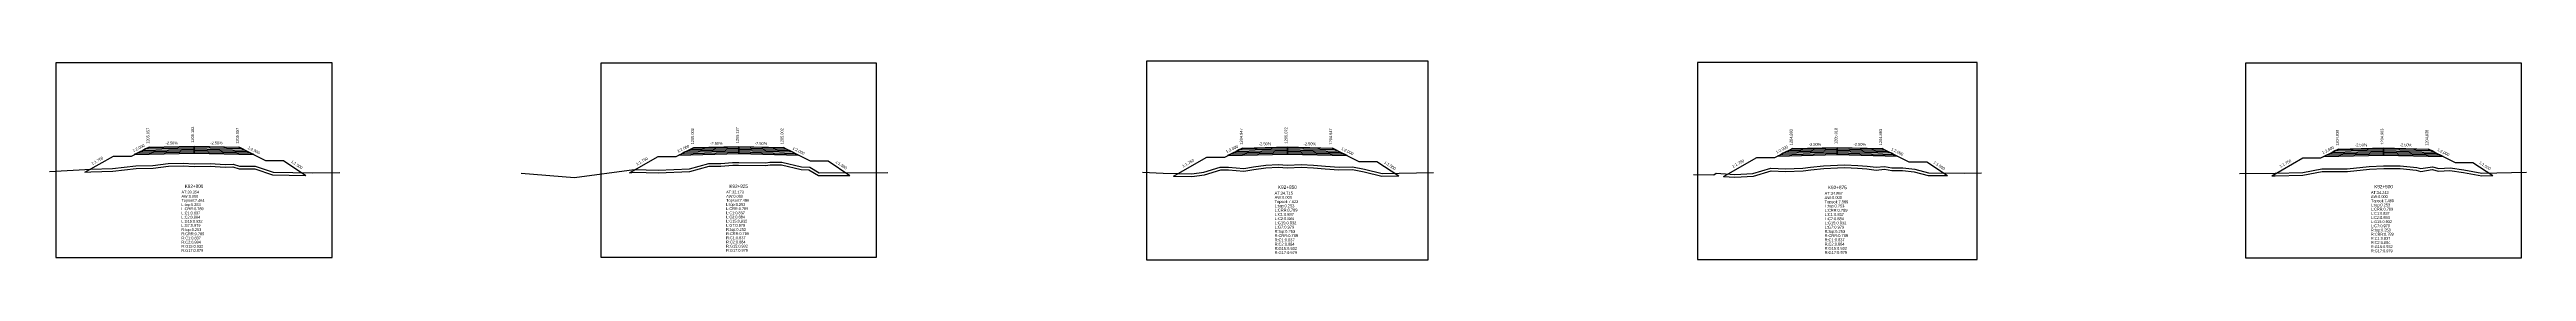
# Model space of a CAD drawing. Extents: x -7 to 78429, y 1189 to 1262.
# Drawn here: x 17469.2 to 17746, y 1192.4 to 1214.7 of the extents above; entities that cross this region are included whole.
import ezdxf
from ezdxf.enums import TextEntityAlignment as Align

# ---------------------------------------------------------------- set-up
doc = ezdxf.new("R2010")
doc.units = 0

msp = doc.modelspace()

# ---------------------------------------------------------------- linework, layer by layer
at = {"layer": 'A4_BORDER', "color": 7}
for points in [[(17469.877, 1192.688), (17500.743, 1192.688), (17500.743, 1214.513), (17469.877, 1214.513), (17469.877, 1192.688)], [(17530.795, 1192.712), (17561.572, 1192.712), (17561.572, 1214.474), (17530.795, 1214.474), (17530.795, 1192.712)], [(17591.772, 1192.428), (17623.25, 1192.428), (17623.25, 1214.685), (17591.772, 1214.685), (17591.772, 1192.428)], [(17653.331, 1192.445), (17684.608, 1192.445), (17684.608, 1214.559), (17653.331, 1214.559), (17653.331, 1192.445)], [(17714.577, 1192.646), (17745.444, 1192.646), (17745.444, 1214.472), (17714.577, 1214.472), (17714.577, 1192.646)]]:
    msp.add_lwpolyline(points, dxfattribs=at)
at = {"layer": 'CLEAR_GROUND', "color": 8}
for points in [[(17473.123, 1202.236), (17473.787, 1202.269), (17476.239, 1202.353), (17478.846, 1202.654), (17480.733, 1202.711), (17482.442, 1202.934), (17484.099, 1202.961), (17485.319, 1202.87), (17487.126, 1202.912), (17488.789, 1202.816), (17489.635, 1202.849), (17490.36, 1202.639), (17492.09, 1202.617), (17494.097, 1201.936), (17497.816, 1201.886)], [(17533.99, 1202.177), (17534.501, 1202.248), (17537.186, 1202.183), (17540.721, 1202.335), (17542.882, 1202.903), (17544.192, 1202.937), (17545.514, 1203.046), (17546.181, 1203.024), (17549.18, 1203.001), (17549.698, 1203.066), (17550.957, 1203.066), (17553.173, 1202.538), (17554.03, 1202.512), (17555.108, 1201.868), (17558.611, 1201.883)], [(17594.767, 1201.807), (17596.845, 1201.769), (17598.228, 1201.95), (17600.055, 1202.497), (17600.913, 1202.493), (17602.657, 1202.372), (17603.762, 1202.541), (17605.112, 1202.719), (17606.472, 1202.801), (17607.51, 1202.752), (17609.051, 1202.797), (17610.41, 1202.718), (17611.743, 1202.625), (17613.273, 1202.493), (17614.77, 1202.535), (17616.077, 1202.296), (17618.054, 1201.784), (17619.949, 1201.822)], [(17656.245, 1201.764), (17657.529, 1201.675), (17659.595, 1201.816), (17661.561, 1202.403), (17663.192, 1202.308), (17665.142, 1202.395), (17665.994, 1202.526), (17667.457, 1202.654), (17668.993, 1202.748), (17669.798, 1202.769), (17671.239, 1202.712), (17672.279, 1202.63), (17673.299, 1202.49), (17674.228, 1202.594), (17675.046, 1202.441), (17676.255, 1202.434), (17677.57, 1202.271), (17679.14, 1201.889), (17681.266, 1201.862)], [(17717.521, 1201.844), (17717.89, 1201.847), (17721.012, 1201.917), (17723.148, 1202.324), (17725.98, 1202.317), (17728.433, 1202.571), (17730.032, 1202.644), (17731.858, 1202.662), (17733.677, 1202.48), (17734.172, 1202.34), (17735.456, 1202.53), (17736.155, 1202.351), (17737.434, 1202.425), (17738.953, 1202.226), (17740.99, 1201.836), (17742.215, 1201.868)]]:
    msp.add_lwpolyline(points, dxfattribs=at)
at = {"layer": 'DESIGN_ROAD_TRIMMED', "color": 1}
for points in [[(17473.123, 1202.236), (17476.31, 1204.057), (17478.31, 1204.057), (17480.31, 1205.057), (17480.31, 1205.057), (17480.205, 1205.004), (17480.205, 1205.004), (17479.889, 1204.846), (17479.889, 1204.846), (17479.573, 1204.689), (17479.573, 1204.689), (17479.257, 1204.531), (17479.257, 1204.531), (17478.941, 1204.373), (17478.941, 1204.373), (17478.626, 1204.215), (17485.31, 1204.382), (17485.31, 1204.532), (17485.31, 1204.532), (17485.31, 1204.682), (17485.31, 1204.682), (17485.31, 1204.832), (17485.31, 1204.832), (17485.31, 1204.982), (17485.31, 1204.982), (17485.31, 1205.132), (17485.31, 1205.132), (17485.31, 1205.182), (17485.31, 1205.182), (17485.31, 1205.182), (17485.31, 1205.182), (17485.31, 1205.182), (17485.31, 1205.132), (17485.31, 1205.132), (17485.31, 1204.982), (17485.31, 1204.982), (17485.31, 1204.832), (17485.31, 1204.832), (17485.31, 1204.682), (17485.31, 1204.682), (17485.31, 1204.532), (17485.31, 1204.532), (17485.31, 1204.382), (17491.994, 1204.215), (17491.678, 1204.373), (17491.678, 1204.373), (17491.362, 1204.531), (17491.362, 1204.531), (17491.047, 1204.689), (17491.047, 1204.689), (17490.731, 1204.846), (17490.731, 1204.846), (17490.415, 1205.004), (17490.415, 1205.004), (17490.31, 1205.057), (17490.31, 1205.057), (17493.31, 1203.557), (17495.31, 1203.557), (17497.816, 1201.886)], [(17533.99, 1202.177), (17537.183, 1204.002), (17539.183, 1204.002), (17541.183, 1205.002), (17541.183, 1205.002), (17541.078, 1204.949), (17541.078, 1204.949), (17540.762, 1204.791), (17540.762, 1204.791), (17540.446, 1204.634), (17540.446, 1204.634), (17540.13, 1204.476), (17540.13, 1204.476), (17539.815, 1204.318), (17539.815, 1204.318), (17539.499, 1204.16), (17546.183, 1204.327), (17546.183, 1204.477), (17546.183, 1204.477), (17546.183, 1204.627), (17546.183, 1204.627), (17546.183, 1204.777), (17546.183, 1204.777), (17546.183, 1204.927), (17546.183, 1204.927), (17546.183, 1205.077), (17546.183, 1205.077), (17546.183, 1205.127), (17546.183, 1205.127), (17546.183, 1205.127), (17546.183, 1205.127), (17546.183, 1205.127), (17546.183, 1205.077), (17546.183, 1205.077), (17546.183, 1204.927), (17546.183, 1204.927), (17546.183, 1204.777), (17546.183, 1204.777), (17546.183, 1204.627), (17546.183, 1204.627), (17546.183, 1204.477), (17546.183, 1204.477), (17546.183, 1204.327), (17552.867, 1204.16), (17552.552, 1204.318), (17552.552, 1204.318), (17552.236, 1204.476), (17552.236, 1204.476), (17551.92, 1204.634), (17551.92, 1204.634), (17551.604, 1204.791), (17551.604, 1204.791), (17551.288, 1204.949), (17551.288, 1204.949), (17551.183, 1205.002), (17551.183, 1205.002), (17554.183, 1203.502), (17556.183, 1203.502), (17558.611, 1201.883)], [(17594.767, 1201.807), (17598.511, 1203.947), (17600.511, 1203.947), (17602.511, 1204.947), (17602.511, 1204.947), (17602.406, 1204.894), (17602.406, 1204.894), (17602.09, 1204.736), (17602.09, 1204.736), (17601.774, 1204.579), (17601.774, 1204.579), (17601.458, 1204.421), (17601.458, 1204.421), (17601.143, 1204.263), (17601.143, 1204.263), (17600.827, 1204.105), (17607.511, 1204.272), (17607.511, 1204.422), (17607.511, 1204.422), (17607.511, 1204.572), (17607.511, 1204.572), (17607.511, 1204.722), (17607.511, 1204.722), (17607.511, 1204.872), (17607.511, 1204.872), (17607.511, 1205.022), (17607.511, 1205.022), (17607.511, 1205.072), (17607.511, 1205.072), (17607.511, 1205.072), (17607.511, 1205.072), (17607.511, 1205.072), (17607.511, 1205.022), (17607.511, 1205.022), (17607.511, 1204.872), (17607.511, 1204.872), (17607.511, 1204.722), (17607.511, 1204.722), (17607.511, 1204.572), (17607.511, 1204.572), (17607.511, 1204.422), (17607.511, 1204.422), (17607.511, 1204.272), (17614.195, 1204.105), (17613.879, 1204.263), (17613.879, 1204.263), (17613.564, 1204.421), (17613.564, 1204.421), (17613.248, 1204.579), (17613.248, 1204.579), (17612.932, 1204.736), (17612.932, 1204.736), (17612.616, 1204.894), (17612.616, 1204.894), (17612.511, 1204.947), (17612.511, 1204.947), (17615.511, 1203.447), (17617.511, 1203.447), (17619.949, 1201.822)], [(17656.245, 1201.764), (17659.97, 1203.893), (17661.97, 1203.893), (17663.97, 1204.893), (17663.97, 1204.893), (17663.864, 1204.84), (17663.864, 1204.84), (17663.549, 1204.682), (17663.549, 1204.682), (17663.233, 1204.525), (17663.233, 1204.525), (17662.917, 1204.367), (17662.917, 1204.367), (17662.601, 1204.209), (17662.601, 1204.209), (17662.285, 1204.051), (17668.97, 1204.218), (17668.97, 1204.368), (17668.97, 1204.368), (17668.97, 1204.518), (17668.97, 1204.518), (17668.97, 1204.668), (17668.97, 1204.668), (17668.97, 1204.818), (17668.97, 1204.818), (17668.97, 1204.968), (17668.97, 1204.968), (17668.97, 1205.018), (17668.97, 1205.018), (17668.97, 1205.018), (17668.97, 1205.018), (17668.97, 1205.018), (17668.97, 1204.968), (17668.97, 1204.968), (17668.97, 1204.818), (17668.97, 1204.818), (17668.97, 1204.668), (17668.97, 1204.668), (17668.97, 1204.518), (17668.97, 1204.518), (17668.97, 1204.368), (17668.97, 1204.368), (17668.97, 1204.218), (17675.654, 1204.051), (17675.338, 1204.209), (17675.338, 1204.209), (17675.022, 1204.367), (17675.022, 1204.367), (17674.706, 1204.525), (17674.706, 1204.525), (17674.391, 1204.682), (17674.391, 1204.682), (17674.075, 1204.84), (17674.075, 1204.84), (17673.97, 1204.893), (17673.97, 1204.893), (17676.97, 1203.393), (17678.97, 1203.393), (17681.266, 1201.862)], [(17717.521, 1201.844), (17721.011, 1203.838), (17723.011, 1203.838), (17725.011, 1204.838), (17725.011, 1204.838), (17724.905, 1204.785), (17724.905, 1204.785), (17724.589, 1204.627), (17724.589, 1204.627), (17724.274, 1204.47), (17724.274, 1204.47), (17723.958, 1204.312), (17723.958, 1204.312), (17723.642, 1204.154), (17723.642, 1204.154), (17723.326, 1203.996), (17730.011, 1204.163), (17730.011, 1204.313), (17730.011, 1204.313), (17730.011, 1204.463), (17730.011, 1204.463), (17730.011, 1204.613), (17730.011, 1204.613), (17730.011, 1204.763), (17730.011, 1204.763), (17730.011, 1204.913), (17730.011, 1204.913), (17730.011, 1204.963), (17730.011, 1204.963), (17730.011, 1204.963), (17730.011, 1204.963), (17730.011, 1204.963), (17730.011, 1204.913), (17730.011, 1204.913), (17730.011, 1204.763), (17730.011, 1204.763), (17730.011, 1204.613), (17730.011, 1204.613), (17730.011, 1204.463), (17730.011, 1204.463), (17730.011, 1204.313), (17730.011, 1204.313), (17730.011, 1204.163), (17736.695, 1203.996), (17736.379, 1204.154), (17736.379, 1204.154), (17736.063, 1204.312), (17736.063, 1204.312), (17735.747, 1204.47), (17735.747, 1204.47), (17735.432, 1204.627), (17735.432, 1204.627), (17735.116, 1204.785), (17735.116, 1204.785), (17735.011, 1204.838), (17735.011, 1204.838), (17738.011, 1203.338), (17740.011, 1203.338), (17742.215, 1201.868)]]:
    msp.add_lwpolyline(points, dxfattribs=at)
at = {"layer": 'FINISHED_ROAD', "color": 2}
for points in [[(17476.31, 1204.057), (17478.31, 1204.057), (17480.31, 1205.057), (17480.31, 1205.057), (17485.31, 1205.182), (17490.31, 1205.057), (17490.31, 1205.057), (17493.31, 1203.557), (17495.31, 1203.557)], [(17537.183, 1204.002), (17539.183, 1204.002), (17541.183, 1205.002), (17541.183, 1205.002), (17546.183, 1205.127), (17551.183, 1205.002), (17551.183, 1205.002), (17554.183, 1203.502), (17556.183, 1203.502)], [(17598.511, 1203.947), (17600.511, 1203.947), (17602.511, 1204.947), (17602.511, 1204.947), (17607.511, 1205.072), (17612.511, 1204.947), (17612.511, 1204.947), (17615.511, 1203.447), (17617.511, 1203.447)], [(17659.97, 1203.893), (17661.97, 1203.893), (17663.97, 1204.893), (17663.97, 1204.893), (17668.97, 1205.018), (17673.97, 1204.893), (17673.97, 1204.893), (17676.97, 1203.393), (17678.97, 1203.393)], [(17721.011, 1203.838), (17723.011, 1203.838), (17725.011, 1204.838), (17725.011, 1204.838), (17730.011, 1204.963), (17735.011, 1204.838), (17735.011, 1204.838), (17738.011, 1203.338), (17740.011, 1203.338)]]:
    msp.add_lwpolyline(points, dxfattribs=at)
at = {"layer": 'LAYER_0', "color": 4}
for points in [[(17480.31, 1205.057), (17480.205, 1205.004), (17485.31, 1205.132), (17485.31, 1205.182)], [(17541.183, 1205.002), (17541.078, 1204.949), (17546.183, 1205.077), (17546.183, 1205.127)], [(17602.511, 1204.947), (17602.406, 1204.894), (17607.511, 1205.022), (17607.511, 1205.072)], [(17663.97, 1204.893), (17663.864, 1204.84), (17668.97, 1204.968), (17668.97, 1205.018)], [(17725.011, 1204.838), (17724.905, 1204.785), (17730.011, 1204.913), (17730.011, 1204.963)]]:
    msp.add_lwpolyline(points, dxfattribs=at)
at = {"layer": 'LAYER_1', "color": 4}
for points in [[(17480.205, 1205.004), (17479.889, 1204.846), (17485.31, 1204.982), (17485.31, 1205.132)], [(17541.078, 1204.949), (17540.762, 1204.791), (17546.183, 1204.927), (17546.183, 1205.077)], [(17602.406, 1204.894), (17602.09, 1204.736), (17607.511, 1204.872), (17607.511, 1205.022)], [(17663.864, 1204.84), (17663.549, 1204.682), (17668.97, 1204.818), (17668.97, 1204.968)], [(17724.905, 1204.785), (17724.589, 1204.627), (17730.011, 1204.763), (17730.011, 1204.913)]]:
    msp.add_lwpolyline(points, dxfattribs=at)
at = {"layer": 'LAYER_10', "color": 6}
for points in [[(17491.362, 1204.531), (17491.678, 1204.373), (17485.31, 1204.532), (17485.31, 1204.682)], [(17552.236, 1204.476), (17552.552, 1204.318), (17546.183, 1204.477), (17546.183, 1204.627)], [(17613.564, 1204.421), (17613.879, 1204.263), (17607.511, 1204.422), (17607.511, 1204.572)], [(17675.022, 1204.367), (17675.338, 1204.209), (17668.97, 1204.368), (17668.97, 1204.518)], [(17736.063, 1204.312), (17736.379, 1204.154), (17730.011, 1204.313), (17730.011, 1204.463)]]:
    msp.add_lwpolyline(points, dxfattribs=at)
at = {"layer": 'LAYER_11', "color": 6}
for points in [[(17491.678, 1204.373), (17491.994, 1204.215), (17485.31, 1204.382), (17485.31, 1204.532)], [(17552.552, 1204.318), (17552.867, 1204.16), (17546.183, 1204.327), (17546.183, 1204.477)], [(17613.879, 1204.263), (17614.195, 1204.105), (17607.511, 1204.272), (17607.511, 1204.422)], [(17675.338, 1204.209), (17675.654, 1204.051), (17668.97, 1204.218), (17668.97, 1204.368)], [(17736.379, 1204.154), (17736.695, 1203.996), (17730.011, 1204.163), (17730.011, 1204.313)]]:
    msp.add_lwpolyline(points, dxfattribs=at)
at = {"layer": 'LAYER_2', "color": 4}
for points in [[(17479.889, 1204.846), (17479.573, 1204.689), (17485.31, 1204.832), (17485.31, 1204.982)], [(17540.762, 1204.791), (17540.446, 1204.634), (17546.183, 1204.777), (17546.183, 1204.927)], [(17602.09, 1204.736), (17601.774, 1204.579), (17607.511, 1204.722), (17607.511, 1204.872)], [(17663.549, 1204.682), (17663.233, 1204.525), (17668.97, 1204.668), (17668.97, 1204.818)], [(17724.589, 1204.627), (17724.274, 1204.47), (17730.011, 1204.613), (17730.011, 1204.763)]]:
    msp.add_lwpolyline(points, dxfattribs=at)
at = {"layer": 'LAYER_3', "color": 4}
for points in [[(17479.573, 1204.689), (17479.257, 1204.531), (17485.31, 1204.682), (17485.31, 1204.832)], [(17540.446, 1204.634), (17540.13, 1204.476), (17546.183, 1204.627), (17546.183, 1204.777)], [(17601.774, 1204.579), (17601.458, 1204.421), (17607.511, 1204.572), (17607.511, 1204.722)], [(17663.233, 1204.525), (17662.917, 1204.367), (17668.97, 1204.518), (17668.97, 1204.668)], [(17724.274, 1204.47), (17723.958, 1204.312), (17730.011, 1204.463), (17730.011, 1204.613)]]:
    msp.add_lwpolyline(points, dxfattribs=at)
at = {"layer": 'LAYER_4', "color": 4}
for points in [[(17479.257, 1204.531), (17478.941, 1204.373), (17485.31, 1204.532), (17485.31, 1204.682)], [(17540.13, 1204.476), (17539.815, 1204.318), (17546.183, 1204.477), (17546.183, 1204.627)], [(17601.458, 1204.421), (17601.143, 1204.263), (17607.511, 1204.422), (17607.511, 1204.572)], [(17662.917, 1204.367), (17662.601, 1204.209), (17668.97, 1204.368), (17668.97, 1204.518)], [(17723.958, 1204.312), (17723.642, 1204.154), (17730.011, 1204.313), (17730.011, 1204.463)]]:
    msp.add_lwpolyline(points, dxfattribs=at)
at = {"layer": 'LAYER_5', "color": 4}
for points in [[(17478.941, 1204.373), (17478.626, 1204.215), (17485.31, 1204.382), (17485.31, 1204.532)], [(17539.815, 1204.318), (17539.499, 1204.16), (17546.183, 1204.327), (17546.183, 1204.477)], [(17601.143, 1204.263), (17600.827, 1204.105), (17607.511, 1204.272), (17607.511, 1204.422)], [(17662.601, 1204.209), (17662.285, 1204.051), (17668.97, 1204.218), (17668.97, 1204.368)], [(17723.642, 1204.154), (17723.326, 1203.996), (17730.011, 1204.163), (17730.011, 1204.313)]]:
    msp.add_lwpolyline(points, dxfattribs=at)
at = {"layer": 'LAYER_6', "color": 6}
for points in [[(17490.31, 1205.057), (17490.415, 1205.004), (17485.31, 1205.132), (17485.31, 1205.182)], [(17551.183, 1205.002), (17551.288, 1204.949), (17546.183, 1205.077), (17546.183, 1205.127)], [(17612.511, 1204.947), (17612.616, 1204.894), (17607.511, 1205.022), (17607.511, 1205.072)], [(17673.97, 1204.893), (17674.075, 1204.84), (17668.97, 1204.968), (17668.97, 1205.018)], [(17735.011, 1204.838), (17735.116, 1204.785), (17730.011, 1204.913), (17730.011, 1204.963)]]:
    msp.add_lwpolyline(points, dxfattribs=at)
at = {"layer": 'LAYER_7', "color": 6}
for points in [[(17490.415, 1205.004), (17490.731, 1204.846), (17485.31, 1204.982), (17485.31, 1205.132)], [(17551.288, 1204.949), (17551.604, 1204.791), (17546.183, 1204.927), (17546.183, 1205.077)], [(17612.616, 1204.894), (17612.932, 1204.736), (17607.511, 1204.872), (17607.511, 1205.022)], [(17674.075, 1204.84), (17674.391, 1204.682), (17668.97, 1204.818), (17668.97, 1204.968)], [(17735.116, 1204.785), (17735.432, 1204.627), (17730.011, 1204.763), (17730.011, 1204.913)]]:
    msp.add_lwpolyline(points, dxfattribs=at)
at = {"layer": 'LAYER_8', "color": 6}
for points in [[(17490.731, 1204.846), (17491.047, 1204.689), (17485.31, 1204.832), (17485.31, 1204.982)], [(17551.604, 1204.791), (17551.92, 1204.634), (17546.183, 1204.777), (17546.183, 1204.927)], [(17612.932, 1204.736), (17613.248, 1204.579), (17607.511, 1204.722), (17607.511, 1204.872)], [(17674.391, 1204.682), (17674.706, 1204.525), (17668.97, 1204.668), (17668.97, 1204.818)], [(17735.432, 1204.627), (17735.747, 1204.47), (17730.011, 1204.613), (17730.011, 1204.763)]]:
    msp.add_lwpolyline(points, dxfattribs=at)
at = {"layer": 'LAYER_9', "color": 6}
for points in [[(17491.047, 1204.689), (17491.362, 1204.531), (17485.31, 1204.682), (17485.31, 1204.832)], [(17551.92, 1204.634), (17552.236, 1204.476), (17546.183, 1204.627), (17546.183, 1204.777)], [(17613.248, 1204.579), (17613.564, 1204.421), (17607.511, 1204.572), (17607.511, 1204.722)], [(17674.706, 1204.525), (17675.022, 1204.367), (17668.97, 1204.518), (17668.97, 1204.668)], [(17735.747, 1204.47), (17736.063, 1204.312), (17730.011, 1204.463), (17730.011, 1204.613)]]:
    msp.add_lwpolyline(points, dxfattribs=at)
at = {"layer": 'NATURAL_GROUND', "color": 3}
for points in [[(17469.163, 1202.339), (17473.775, 1202.569), (17476.217, 1202.652), (17478.824, 1202.953), (17480.709, 1203.01), (17482.42, 1203.234), (17484.108, 1203.261), (17485.327, 1203.17), (17487.131, 1203.212), (17488.792, 1203.116), (17489.672, 1203.151), (17490.405, 1202.938), (17492.141, 1202.916), (17494.149, 1202.235), (17498.565, 1202.176), (17501.612, 1202.225)], [(17521.855, 1202.155), (17527.825, 1201.632), (17534.484, 1202.548), (17537.183, 1202.483), (17540.676, 1202.633), (17542.839, 1203.202), (17544.176, 1203.237), (17545.506, 1203.346), (17546.187, 1203.324), (17549.162, 1203.301), (17549.679, 1203.366), (17550.992, 1203.366), (17553.213, 1202.837), (17554.117, 1202.81), (17555.19, 1202.168), (17562.841, 1202.202)], [(17591.304, 1202.23), (17593.617, 1202.129), (17596.828, 1202.069), (17598.165, 1202.244), (17600.012, 1202.797), (17600.924, 1202.793), (17602.645, 1202.674), (17603.72, 1202.838), (17605.083, 1203.018), (17606.47, 1203.101), (17607.513, 1203.052), (17609.055, 1203.097), (17610.429, 1203.017), (17611.766, 1202.924), (17613.282, 1202.793), (17614.793, 1202.836), (17616.142, 1202.589), (17618.089, 1202.085), (17623.826, 1202.198)], [(17652.883, 1201.978), (17655.172, 1201.951), (17655.412, 1202.123), (17657.53, 1201.976), (17659.542, 1202.113), (17661.526, 1202.706), (17663.194, 1202.608), (17665.113, 1202.694), (17665.959, 1202.824), (17667.435, 1202.953), (17668.98, 1203.048), (17669.8, 1203.069), (17671.257, 1203.012), (17672.312, 1202.928), (17673.303, 1202.792), (17674.239, 1202.897), (17675.075, 1202.741), (17676.275, 1202.734), (17677.624, 1202.567), (17679.178, 1202.189), (17683.168, 1202.138), (17685.091, 1202.168)], [(17713.926, 1202.114), (17717.886, 1202.147), (17720.981, 1202.216), (17723.121, 1202.624), (17725.965, 1202.617), (17728.411, 1202.87), (17730.024, 1202.944), (17731.872, 1202.962), (17733.734, 1202.776), (17734.192, 1202.646), (17735.472, 1202.836), (17736.185, 1202.653), (17737.445, 1202.726), (17739.001, 1202.522), (17741.015, 1202.137), (17745.989, 1202.267)]]:
    msp.add_lwpolyline(points, dxfattribs=at)
at = {"layer": 'STRUCTURE_LEFT', "color": 4}
for points in [[(17480.31, 1205.057), (17480.205, 1205.004), (17480.205, 1205.004), (17479.889, 1204.846), (17479.889, 1204.846), (17479.573, 1204.689), (17479.573, 1204.689), (17479.257, 1204.531), (17479.257, 1204.531), (17478.941, 1204.373), (17478.941, 1204.373), (17478.626, 1204.215), (17485.31, 1204.382), (17485.31, 1204.532), (17485.31, 1204.532), (17485.31, 1204.682), (17485.31, 1204.682), (17485.31, 1204.832), (17485.31, 1204.832), (17485.31, 1204.982), (17485.31, 1204.982), (17485.31, 1205.132), (17485.31, 1205.132), (17485.31, 1205.182), (17485.31, 1205.182)], [(17541.183, 1205.002), (17541.078, 1204.949), (17541.078, 1204.949), (17540.762, 1204.791), (17540.762, 1204.791), (17540.446, 1204.634), (17540.446, 1204.634), (17540.13, 1204.476), (17540.13, 1204.476), (17539.815, 1204.318), (17539.815, 1204.318), (17539.499, 1204.16), (17546.183, 1204.327), (17546.183, 1204.477), (17546.183, 1204.477), (17546.183, 1204.627), (17546.183, 1204.627), (17546.183, 1204.777), (17546.183, 1204.777), (17546.183, 1204.927), (17546.183, 1204.927), (17546.183, 1205.077), (17546.183, 1205.077), (17546.183, 1205.127), (17546.183, 1205.127)], [(17602.511, 1204.947), (17602.406, 1204.894), (17602.406, 1204.894), (17602.09, 1204.736), (17602.09, 1204.736), (17601.774, 1204.579), (17601.774, 1204.579), (17601.458, 1204.421), (17601.458, 1204.421), (17601.143, 1204.263), (17601.143, 1204.263), (17600.827, 1204.105), (17607.511, 1204.272), (17607.511, 1204.422), (17607.511, 1204.422), (17607.511, 1204.572), (17607.511, 1204.572), (17607.511, 1204.722), (17607.511, 1204.722), (17607.511, 1204.872), (17607.511, 1204.872), (17607.511, 1205.022), (17607.511, 1205.022), (17607.511, 1205.072), (17607.511, 1205.072)], [(17663.97, 1204.893), (17663.864, 1204.84), (17663.864, 1204.84), (17663.549, 1204.682), (17663.549, 1204.682), (17663.233, 1204.525), (17663.233, 1204.525), (17662.917, 1204.367), (17662.917, 1204.367), (17662.601, 1204.209), (17662.601, 1204.209), (17662.285, 1204.051), (17668.97, 1204.218), (17668.97, 1204.368), (17668.97, 1204.368), (17668.97, 1204.518), (17668.97, 1204.518), (17668.97, 1204.668), (17668.97, 1204.668), (17668.97, 1204.818), (17668.97, 1204.818), (17668.97, 1204.968), (17668.97, 1204.968), (17668.97, 1205.018), (17668.97, 1205.018)], [(17725.011, 1204.838), (17724.905, 1204.785), (17724.905, 1204.785), (17724.589, 1204.627), (17724.589, 1204.627), (17724.274, 1204.47), (17724.274, 1204.47), (17723.958, 1204.312), (17723.958, 1204.312), (17723.642, 1204.154), (17723.642, 1204.154), (17723.326, 1203.996), (17730.011, 1204.163), (17730.011, 1204.313), (17730.011, 1204.313), (17730.011, 1204.463), (17730.011, 1204.463), (17730.011, 1204.613), (17730.011, 1204.613), (17730.011, 1204.763), (17730.011, 1204.763), (17730.011, 1204.913), (17730.011, 1204.913), (17730.011, 1204.963), (17730.011, 1204.963)]]:
    msp.add_lwpolyline(points, dxfattribs=at)
at = {"layer": 'STRUCTURE_RIGHT', "color": 6}
for points in [[(17485.31, 1205.182), (17485.31, 1205.182), (17485.31, 1205.132), (17485.31, 1205.132), (17485.31, 1204.982), (17485.31, 1204.982), (17485.31, 1204.832), (17485.31, 1204.832), (17485.31, 1204.682), (17485.31, 1204.682), (17485.31, 1204.532), (17485.31, 1204.532), (17485.31, 1204.382), (17491.994, 1204.215), (17491.678, 1204.373), (17491.678, 1204.373), (17491.362, 1204.531), (17491.362, 1204.531), (17491.047, 1204.689), (17491.047, 1204.689), (17490.731, 1204.846), (17490.731, 1204.846), (17490.415, 1205.004), (17490.415, 1205.004), (17490.31, 1205.057)], [(17546.183, 1205.127), (17546.183, 1205.127), (17546.183, 1205.077), (17546.183, 1205.077), (17546.183, 1204.927), (17546.183, 1204.927), (17546.183, 1204.777), (17546.183, 1204.777), (17546.183, 1204.627), (17546.183, 1204.627), (17546.183, 1204.477), (17546.183, 1204.477), (17546.183, 1204.327), (17552.867, 1204.16), (17552.552, 1204.318), (17552.552, 1204.318), (17552.236, 1204.476), (17552.236, 1204.476), (17551.92, 1204.634), (17551.92, 1204.634), (17551.604, 1204.791), (17551.604, 1204.791), (17551.288, 1204.949), (17551.288, 1204.949), (17551.183, 1205.002)], [(17607.511, 1205.072), (17607.511, 1205.072), (17607.511, 1205.022), (17607.511, 1205.022), (17607.511, 1204.872), (17607.511, 1204.872), (17607.511, 1204.722), (17607.511, 1204.722), (17607.511, 1204.572), (17607.511, 1204.572), (17607.511, 1204.422), (17607.511, 1204.422), (17607.511, 1204.272), (17614.195, 1204.105), (17613.879, 1204.263), (17613.879, 1204.263), (17613.564, 1204.421), (17613.564, 1204.421), (17613.248, 1204.579), (17613.248, 1204.579), (17612.932, 1204.736), (17612.932, 1204.736), (17612.616, 1204.894), (17612.616, 1204.894), (17612.511, 1204.947)], [(17668.97, 1205.018), (17668.97, 1205.018), (17668.97, 1204.968), (17668.97, 1204.968), (17668.97, 1204.818), (17668.97, 1204.818), (17668.97, 1204.668), (17668.97, 1204.668), (17668.97, 1204.518), (17668.97, 1204.518), (17668.97, 1204.368), (17668.97, 1204.368), (17668.97, 1204.218), (17675.654, 1204.051), (17675.338, 1204.209), (17675.338, 1204.209), (17675.022, 1204.367), (17675.022, 1204.367), (17674.706, 1204.525), (17674.706, 1204.525), (17674.391, 1204.682), (17674.391, 1204.682), (17674.075, 1204.84), (17674.075, 1204.84), (17673.97, 1204.893)], [(17730.011, 1204.963), (17730.011, 1204.963), (17730.011, 1204.913), (17730.011, 1204.913), (17730.011, 1204.763), (17730.011, 1204.763), (17730.011, 1204.613), (17730.011, 1204.613), (17730.011, 1204.463), (17730.011, 1204.463), (17730.011, 1204.313), (17730.011, 1204.313), (17730.011, 1204.163), (17736.695, 1203.996), (17736.379, 1204.154), (17736.379, 1204.154), (17736.063, 1204.312), (17736.063, 1204.312), (17735.747, 1204.47), (17735.747, 1204.47), (17735.432, 1204.627), (17735.432, 1204.627), (17735.116, 1204.785), (17735.116, 1204.785), (17735.011, 1204.838)]]:
    msp.add_lwpolyline(points, dxfattribs=at)

# ---------------------------------------------------------------- texts
at = {"layer": 'INFO_TEXT'}
for s, height, p in [('AT:33.354', 0.31, (17483.907, 1199.859)), ('AW:0.000', 0.31, (17483.907, 1199.392)), ('Topsoil:7.464', 0.31, (17483.907, 1198.924)), ('L:top:0.253', 0.31, (17483.907, 1198.456)), ('AT:32.173', 0.31, (17544.784, 1199.862)), ('AW:0.000', 0.31, (17544.784, 1199.396)), ('Topsoil:7.486', 0.31, (17544.784, 1198.93)), ('L:top:0.253', 0.31, (17544.784, 1198.464)), ('AT:34.715', 0.32, (17606.08, 1199.741)), ('AW:0.000', 0.32, (17606.08, 1199.264)), ('Topsoil:7.622', 0.32, (17606.08, 1198.787)), ('AT:34.867', 0.32, (17667.548, 1199.711)), ('AW:0.000', 0.32, (17667.548, 1199.237)), ('Topsoil:7.569', 0.32, (17667.548, 1198.763)), ('AT:34.243', 0.31, (17728.607, 1199.817)), ('AW:0.000', 0.31, (17728.607, 1199.35)), ('Topsoil:7.460', 0.31, (17728.607, 1198.882)), ('L:top:0.253', 0.31, (17728.607, 1198.414)), ('L:CRR:0.789', 0.31, (17483.907, 1197.989)), ('L:C1:0.837', 0.31, (17483.907, 1197.521)), ('L:C2:0.884', 0.31, (17483.907, 1197.053)), ('L:G15:0.932', 0.31, (17483.907, 1196.586)), ('L:G7:0.979', 0.31, (17483.907, 1196.118)), ('R:top:0.253', 0.31, (17483.907, 1195.65)), ('L:CRR:0.789', 0.31, (17544.784, 1197.997)), ('L:C1:0.837', 0.31, (17544.784, 1197.531)), ('L:C2:0.884', 0.31, (17544.784, 1197.065)), ('L:G15:0.932', 0.31, (17544.784, 1196.598)), ('L:G7:0.979', 0.31, (17544.784, 1196.132)), ('R:top:0.253', 0.31, (17544.784, 1195.666)), ('L:top:0.253', 0.32, (17606.08, 1198.31)), ('L:CRR:0.789', 0.32, (17606.08, 1197.833)), ('L:C1:0.837', 0.32, (17606.08, 1197.356)), ('L:C2:0.884', 0.32, (17606.08, 1196.879)), ('L:G15:0.932', 0.32, (17606.08, 1196.402)), ('L:G7:0.979', 0.32, (17606.08, 1195.925)), ('L:top:0.253', 0.32, (17667.548, 1198.289)), ('L:CRR:0.789', 0.32, (17667.548, 1197.815)), ('L:C1:0.837', 0.32, (17667.548, 1197.342)), ('L:C2:0.884', 0.32, (17667.548, 1196.868)), ('L:G15:0.932', 0.32, (17667.548, 1196.394)), ('L:G7:0.979', 0.32, (17667.548, 1195.92)), ('L:CRR:0.789', 0.31, (17728.607, 1197.947)), ('L:C1:0.837', 0.31, (17728.607, 1197.479)), ('L:C2:0.884', 0.31, (17728.607, 1197.011)), ('L:G15:0.932', 0.31, (17728.607, 1196.543)), ('L:G7:0.979', 0.31, (17728.607, 1196.076)), ('R:top:0.253', 0.31, (17728.607, 1195.608)), ('R:CRR:0.789', 0.31, (17483.907, 1195.183)), ('R:C1:0.837', 0.31, (17483.907, 1194.715)), ('R:C2:0.884', 0.31, (17483.907, 1194.247)), ('R:G15:0.932', 0.31, (17483.907, 1193.78)), ('R:G17:0.979', 0.31, (17483.907, 1193.312)), ('R:CRR:0.789', 0.31, (17544.784, 1195.199)), ('R:C1:0.837', 0.31, (17544.784, 1194.733)), ('R:C2:0.884', 0.31, (17544.784, 1194.267)), ('R:G15:0.932', 0.31, (17544.784, 1193.8)), ('R:G17:0.979', 0.31, (17544.784, 1193.334)), ('R:top:0.253', 0.32, (17606.08, 1195.448)), ('R:CRR:0.789', 0.32, (17606.08, 1194.971)), ('R:C1:0.837', 0.32, (17606.08, 1194.494)), ('R:C2:0.884', 0.32, (17606.08, 1194.017)), ('R:G15:0.932', 0.32, (17606.08, 1193.541)), ('R:G17:0.979', 0.32, (17606.08, 1193.064)), ('R:top:0.253', 0.32, (17667.548, 1195.446)), ('R:CRR:0.789', 0.32, (17667.548, 1194.972)), ('R:C1:0.837', 0.32, (17667.548, 1194.498)), ('R:C2:0.884', 0.32, (17667.548, 1194.024)), ('R:G15:0.932', 0.32, (17667.548, 1193.55)), ('R:G17:0.979', 0.32, (17667.548, 1193.077)), ('R:CRR:0.789', 0.31, (17728.607, 1195.14)), ('R:C1:0.837', 0.31, (17728.607, 1194.673)), ('R:C2:0.884', 0.31, (17728.607, 1194.205)), ('R:G15:0.932', 0.31, (17728.607, 1193.737)), ('R:G17:0.979', 0.31, (17728.607, 1193.27))]:
    msp.add_text(s, height=height, dxfattribs=at).set_placement(p)
at = {"layer": 'LEFT_TEXT_H'}
for s, height, p in [('1205.057', 0.312, (17480.31, 1205.431)), ('1205.002', 0.311, (17541.183, 1205.375)), ('1204.947', 0.318, (17602.511, 1205.329)), ('1204.893', 0.316, (17663.97, 1205.272)), ('1204.838', 0.312, (17725.011, 1205.212))]:
    msp.add_text(s, height=height, rotation=90, dxfattribs=at).set_placement(p)
at = {"layer": 'POINT_TEXT_H'}
for s, height, p in [('1205.182', 0.312, (17485.31, 1205.556)), ('1205.127', 0.311, (17546.183, 1205.5)), ('1205.072', 0.318, (17607.511, 1205.454)), ('1205.018', 0.316, (17668.97, 1205.397)), ('1204.963', 0.312, (17730.011, 1205.337))]:
    msp.add_text(s, height=height, rotation=90, dxfattribs=at).set_placement(p)
at = {"layer": 'RIGHT_TEXT_H'}
for s, height, p in [('1205.057', 0.312, (17490.31, 1205.431)), ('1205.002', 0.311, (17551.183, 1205.375)), ('1204.947', 0.318, (17612.511, 1205.329)), ('1204.893', 0.316, (17673.97, 1205.272)), ('1204.838', 0.312, (17735.011, 1205.212))]:
    msp.add_text(s, height=height, rotation=90, dxfattribs=at).set_placement(p)
at = {"layer": 'SLOPE_left'}
for s, height, rotation, p in [('1:2.000', 0.312, 26.565, (17479.226, 1204.724)), ('1:2.000', 0.311, 26.565, (17540.1, 1204.669)), ('1:2.000', 0.318, 26.565, (17601.426, 1204.618)), ('1:2.000', 0.316, 26.565, (17662.885, 1204.563)), ('1:2.000', 0.312, 26.565, (17723.927, 1204.505)), ('1:1.750', 0.312, 29.745, (17474.624, 1203.309)), ('1:1.750', 0.311, 29.745, (17535.494, 1203.252)), ('1:1.750', 0.318, 29.745, (17596.544, 1203.043)), ('1:1.750', 0.316, 29.745, (17658.013, 1202.993)), ('1:1.750', 0.312, 29.745, (17719.173, 1203.003))]:
    msp.add_text(s, height=height, rotation=rotation, dxfattribs=at).set_placement(p, align=Align.BOTTOM_CENTER)
at = {"layer": 'SLOPE_right'}
for s, height, rotation, p in [('1:2.000', 0.312, -26.565, (17491.894, 1204.474)), ('1:2.000', 0.311, -26.565, (17552.767, 1204.419)), ('1:2.000', 0.318, -26.565, (17614.096, 1204.368)), ('1:2.000', 0.316, -26.565, (17675.554, 1204.313)), ('1:2.000', 0.312, -26.565, (17736.594, 1204.255)), ('1:1.500', 0.312, -33.69, (17496.667, 1202.877)), ('1:1.500', 0.311, -33.69, (17557.501, 1202.848)), ('1:1.500', 0.318, -33.69, (17618.836, 1202.793)), ('1:1.500', 0.316, -33.69, (17680.223, 1202.785)), ('1:1.500', 0.312, -33.69, (17741.217, 1202.759))]:
    msp.add_text(s, height=height, rotation=rotation, dxfattribs=at).set_placement(p, align=Align.BOTTOM_CENTER)
at = {"layer": 'SLOPE_TEXT'}
for height, p in [(0.312, (17482.81, 1205.369)), (0.312, (17487.81, 1205.369)), (0.311, (17543.683, 1205.313)), (0.311, (17548.683, 1205.313)), (0.318, (17605.011, 1205.264)), (0.318, (17610.011, 1205.264)), (0.316, (17666.47, 1205.208)), (0.316, (17671.47, 1205.208)), (0.312, (17727.511, 1205.15)), (0.312, (17732.511, 1205.15))]:
    msp.add_text('-2.50%', height=height, dxfattribs=at).set_placement(p, align=Align.CENTER)
at = {"layer": 'STATION_TITLE'}
for s, height, p in [('K92+800', 0.374, (17485.31, 1200.483)), ('K92+825', 0.373, (17546.183, 1200.484)), ('K92+850', 0.382, (17607.511, 1200.377)), ('K92+875', 0.379, (17668.97, 1200.343)), ('K92+900', 0.374, (17730.011, 1200.441))]:
    msp.add_text(s, height=height, dxfattribs=at).set_placement(p, align=Align.CENTER)

doc.saveas('drawing.dxf')
